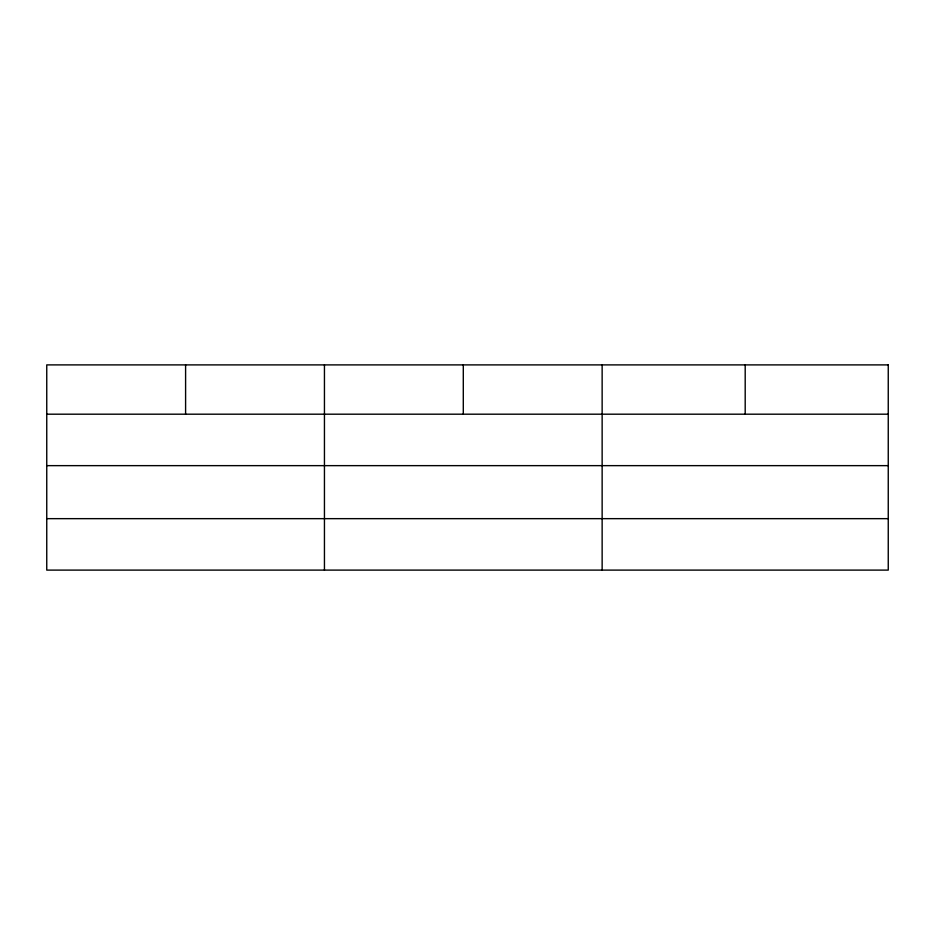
<?xml version="1.0" encoding="UTF-8"?>
<svg xmlns="http://www.w3.org/2000/svg" width="935" height="935" viewBox="0 0 935 935"><rect width="100%" height="100%" fill="white"/><g stroke="black" fill="none" stroke-linecap="round" stroke-linejoin="round"><path stroke-width="1.4" d="M46.75 414.193L888.25 414.193M46.75 465.642L888.25 465.642M46.75 518.656L888.25 518.656M745.195 364.895L745.195 414.193M602.14 364.895L602.14 570.105M463.292 364.895L463.292 414.193M324.445 364.895L324.445 570.105M185.597 364.895L185.597 414.193M888.25 364.895L46.75 364.895L46.75 570.105L888.25 570.105L888.25 364.895"/></g></svg>
